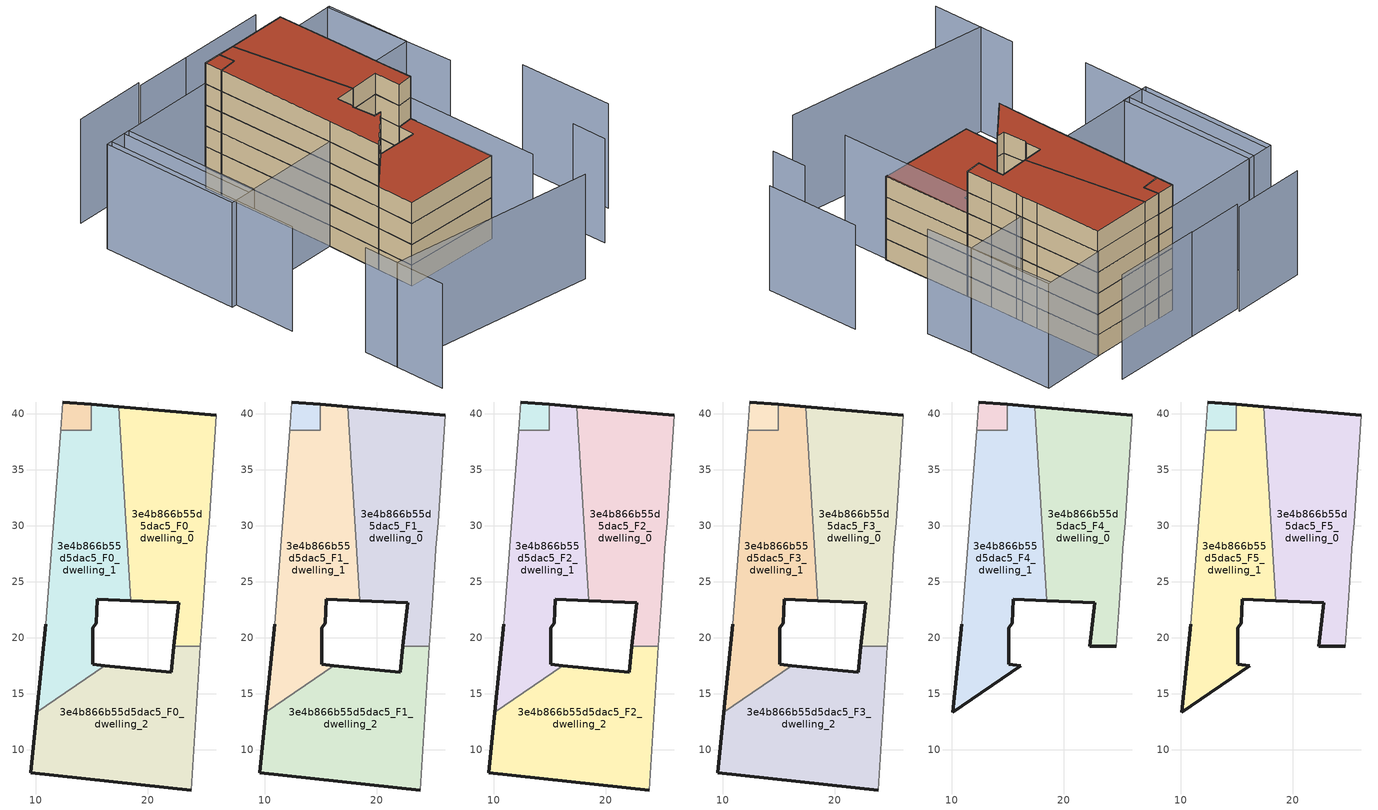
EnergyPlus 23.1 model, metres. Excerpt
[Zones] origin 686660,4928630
3e4b866b55d5dac5_F0_dwelling_0
 floor ground (EU_floor_Construction): 24.68,19.24 24.92,22.98 25.21,27.07 25.27,27.95 25.48,30.29 26.11,39.85 17.38,40.61 18.45,23.3 22.75,23.13 22.32,19.24 z0
 wall outside (EU_wall_Construction): 22.32,19.24 22.75,23.13 18.45,23.3 / 17.38,40.61 26.11,39.85 z0:3
 wall adiabatic (EU_wall_Construction): 26.11,39.85 25.48,30.29 25.27,27.95 25.21,27.07 24.92,22.98 24.68,19.24 z0:3
 wall to 3e4b866b55d5dac5_F0_dwelling_1 (EU_wall_Construction): 18.45,23.3 17.38,40.61 z0:3
 wall to 3e4b866b55d5dac5_F0_dwelling_2 (EU_wall_Construction): 24.68,19.24 22.32,19.24 z0:3
3e4b866b55d5dac5_F0_dwelling_1
 floor ground (EU_floor_Construction): 16.16,17.5 15.06,17.61 15.09,20.87 15.38,21.3 15.46,23.42 18.45,23.3 17.38,40.61 14.93,40.82 14.93,38.52 12.22,38.52 10.87,21.2 10.08,13.33 z0
 wall outside (EU_wall_Construction): 14.93,40.82 17.38,40.61 / 18.45,23.3 15.46,23.42 15.38,21.3 15.09,20.87 15.06,17.61 16.16,17.5 / 10.08,13.33 10.87,21.2 z0:3
 wall adiabatic (EU_wall_Construction): 10.87,21.2 12.22,38.52 z0:3
 wall to 3e4b866b55d5dac5_F0_circulation (EU_wall_Construction): 12.22,38.52 14.93,38.52 14.93,40.82 z0:3
 wall to 3e4b866b55d5dac5_F0_dwelling_2 (EU_wall_Construction): 16.16,17.5 10.08,13.33 z0:3
3e4b866b55d5dac5_F0_dwelling_2
 floor ground (EU_floor_Construction): 23.85,6.4 24.68,19.24 22.32,19.24 22.06,16.92 16.16,17.5 10.08,13.33 9.53,7.92 z0
 wall outside (EU_wall_Construction): 16.16,17.5 22.06,16.92 22.32,19.24 / 23.85,6.4 9.53,7.92 10.08,13.33 z0:3
 wall adiabatic (EU_wall_Construction): 24.68,19.24 23.85,6.4 z0:3
3e4b866b55d5dac5_F0_circulation
 floor ground (EU_floor_Construction): 14.93,38.52 14.93,40.82 12.42,41.03 12.22,38.52 z0
 wall outside (EU_wall_Construction): 12.42,41.03 14.93,40.82 z0:3
 wall adiabatic (EU_wall_Construction): 12.22,38.52 12.42,41.03 z0:3
3e4b866b55d5dac5_F1_dwelling_0
 floor to 3e4b866b55d5dac5_F0_dwelling_0 (EU_floor_Construction): 24.68,19.24 24.92,22.98 25.21,27.07 25.27,27.95 25.48,30.29 26.11,39.85 17.38,40.61 18.45,23.3 22.75,23.13 22.32,19.24 z3
 wall outside (EU_wall_Construction): 22.32,19.24 22.75,23.13 18.45,23.3 / 17.38,40.61 26.11,39.85 z3:6
 wall adiabatic (EU_wall_Construction): 26.11,39.85 25.48,30.29 25.27,27.95 25.21,27.07 24.92,22.98 24.68,19.24 z3:6
 wall to 3e4b866b55d5dac5_F1_dwelling_1 (EU_wall_Construction): 18.45,23.3 17.38,40.61 z3:6
 wall to 3e4b866b55d5dac5_F1_dwelling_2 (EU_wall_Construction): 24.68,19.24 22.32,19.24 z3:6
3e4b866b55d5dac5_F1_dwelling_1
 floor to 3e4b866b55d5dac5_F0_dwelling_1 (EU_floor_Construction): 16.16,17.5 15.06,17.61 15.09,20.87 15.38,21.3 15.46,23.42 18.45,23.3 17.38,40.61 14.93,40.82 14.93,38.52 12.22,38.52 10.87,21.2 10.08,13.33 z3
 wall outside (EU_wall_Construction): 14.93,40.82 17.38,40.61 / 18.45,23.3 15.46,23.42 15.38,21.3 15.09,20.87 15.06,17.61 16.16,17.5 / 10.08,13.33 10.87,21.2 z3:6
 wall adiabatic (EU_wall_Construction): 10.87,21.2 12.22,38.52 z3:6
 wall to 3e4b866b55d5dac5_F1_circulation (EU_wall_Construction): 12.22,38.52 14.93,38.52 14.93,40.82 z3:6
 wall to 3e4b866b55d5dac5_F1_dwelling_2 (EU_wall_Construction): 16.16,17.5 10.08,13.33 z3:6
3e4b866b55d5dac5_F1_dwelling_2
 floor to 3e4b866b55d5dac5_F0_dwelling_2 (EU_floor_Construction): 23.85,6.4 24.68,19.24 22.32,19.24 22.06,16.92 16.16,17.5 10.08,13.33 9.53,7.92 z3
 wall outside (EU_wall_Construction): 16.16,17.5 22.06,16.92 22.32,19.24 / 23.85,6.4 9.53,7.92 10.08,13.33 z3:6
 wall adiabatic (EU_wall_Construction): 24.68,19.24 23.85,6.4 z3:6
3e4b866b55d5dac5_F1_circulation
 floor to 3e4b866b55d5dac5_F0_circulation (EU_floor_Construction): 14.93,38.52 14.93,40.82 12.42,41.03 12.22,38.52 z3
 wall outside (EU_wall_Construction): 12.42,41.03 14.93,40.82 z3:6
 wall adiabatic (EU_wall_Construction): 12.22,38.52 12.42,41.03 z3:6
3e4b866b55d5dac5_F2_dwelling_0
 floor to 3e4b866b55d5dac5_F1_dwelling_0 (EU_floor_Construction): 24.68,19.24 24.92,22.98 25.21,27.07 25.27,27.95 25.48,30.29 26.11,39.85 17.38,40.61 18.45,23.3 22.75,23.13 22.32,19.24 z6
 wall outside (EU_wall_Construction): 22.32,19.24 22.75,23.13 18.45,23.3 / 17.38,40.61 26.11,39.85 z6:9
 wall adiabatic (EU_wall_Construction): 26.11,39.85 25.48,30.29 25.27,27.95 25.21,27.07 24.92,22.98 24.68,19.24 z6:9
 wall to 3e4b866b55d5dac5_F2_dwelling_1 (EU_wall_Construction): 18.45,23.3 17.38,40.61 z6:9
 wall to 3e4b866b55d5dac5_F2_dwelling_2 (EU_wall_Construction): 24.68,19.24 22.32,19.24 z6:9
3e4b866b55d5dac5_F2_dwelling_1
 floor to 3e4b866b55d5dac5_F1_dwelling_1 (EU_floor_Construction): 16.16,17.5 15.06,17.61 15.09,20.87 15.38,21.3 15.46,23.42 18.45,23.3 17.38,40.61 14.93,40.82 14.93,38.52 12.22,38.52 10.87,21.2 10.08,13.33 z6
 wall outside (EU_wall_Construction): 14.93,40.82 17.38,40.61 / 18.45,23.3 15.46,23.42 15.38,21.3 15.09,20.87 15.06,17.61 16.16,17.5 / 10.08,13.33 10.87,21.2 z6:9
 wall adiabatic (EU_wall_Construction): 10.87,21.2 12.22,38.52 z6:9
 wall to 3e4b866b55d5dac5_F2_circulation (EU_wall_Construction): 12.22,38.52 14.93,38.52 14.93,40.82 z6:9
 wall to 3e4b866b55d5dac5_F2_dwelling_2 (EU_wall_Construction): 16.16,17.5 10.08,13.33 z6:9
3e4b866b55d5dac5_F2_dwelling_2
 floor to 3e4b866b55d5dac5_F1_dwelling_2 (EU_floor_Construction): 23.85,6.4 24.68,19.24 22.32,19.24 22.06,16.92 16.16,17.5 10.08,13.33 9.53,7.92 z6
 wall outside (EU_wall_Construction): 16.16,17.5 22.06,16.92 22.32,19.24 / 23.85,6.4 9.53,7.92 10.08,13.33 z6:9
 wall adiabatic (EU_wall_Construction): 24.68,19.24 23.85,6.4 z6:9
3e4b866b55d5dac5_F2_circulation
 floor to 3e4b866b55d5dac5_F1_circulation (EU_floor_Construction): 14.93,38.52 14.93,40.82 12.42,41.03 12.22,38.52 z6
 wall outside (EU_wall_Construction): 12.42,41.03 14.93,40.82 z6:9
 wall adiabatic (EU_wall_Construction): 12.22,38.52 12.42,41.03 z6:9
3e4b866b55d5dac5_F3_dwelling_0
 floor to 3e4b866b55d5dac5_F2_dwelling_0 (EU_floor_Construction): 24.68,19.24 24.92,22.98 25.21,27.07 25.27,27.95 25.48,30.29 26.11,39.85 17.38,40.61 18.45,23.3 22.75,23.13 22.32,19.24 z9
 wall outside (EU_wall_Construction): 22.32,19.24 22.75,23.13 18.45,23.3 / 17.38,40.61 26.11,39.85 z9:12
 wall adiabatic (EU_wall_Construction): 26.11,39.85 25.48,30.29 25.27,27.95 25.21,27.07 24.92,22.98 24.68,19.24 z9:12
 wall to 3e4b866b55d5dac5_F3_dwelling_1 (EU_wall_Construction): 18.45,23.3 17.38,40.61 z9:12
 wall to 3e4b866b55d5dac5_F3_dwelling_2 (EU_wall_Construction): 24.68,19.24 22.32,19.24 z9:12
3e4b866b55d5dac5_F3_dwelling_1
 floor to 3e4b866b55d5dac5_F2_dwelling_1 (EU_floor_Construction): 16.16,17.5 15.06,17.61 15.09,20.87 15.38,21.3 15.46,23.42 18.45,23.3 17.38,40.61 14.93,40.82 14.93,38.52 12.22,38.52 10.87,21.2 10.08,13.33 z9
 wall outside (EU_wall_Construction): 14.93,40.82 17.38,40.61 / 18.45,23.3 15.46,23.42 15.38,21.3 15.09,20.87 15.06,17.61 16.16,17.5 / 10.08,13.33 10.87,21.2 z9:12
 wall adiabatic (EU_wall_Construction): 10.87,21.2 12.22,38.52 z9:12
 wall to 3e4b866b55d5dac5_F3_circulation (EU_wall_Construction): 12.22,38.52 14.93,38.52 14.93,40.82 z9:12
 wall to 3e4b866b55d5dac5_F3_dwelling_2 (EU_wall_Construction): 16.16,17.5 10.08,13.33 z9:12
3e4b866b55d5dac5_F3_dwelling_2
 floor to 3e4b866b55d5dac5_F2_dwelling_2 (EU_floor_Construction): 23.85,6.4 24.68,19.24 22.32,19.24 22.06,16.92 16.16,17.5 10.08,13.33 9.53,7.92 z9
 wall outside (EU_wall_Construction): 16.16,17.5 22.06,16.92 22.32,19.24 / 23.85,6.4 9.53,7.92 10.08,13.33 z9:12
 wall adiabatic (EU_wall_Construction): 24.68,19.24 23.85,6.4 z9:12
 roof outside (EU_roof_Construction): 24.68,19.24 23.85,6.4 9.53,7.92 10.08,13.33 16.16,17.5 22.06,16.92 22.32,19.24 z12
3e4b866b55d5dac5_F3_circulation
 floor to 3e4b866b55d5dac5_F2_circulation (EU_floor_Construction): 14.93,38.52 14.93,40.82 12.42,41.03 12.22,38.52 z9
 wall outside (EU_wall_Construction): 12.42,41.03 14.93,40.82 z9:12
 wall adiabatic (EU_wall_Construction): 12.22,38.52 12.42,41.03 z9:12
3e4b866b55d5dac5_F4_dwelling_0
 floor to 3e4b866b55d5dac5_F3_dwelling_0 (EU_floor_Construction): 24.68,19.24 24.92,22.98 25.21,27.07 25.27,27.95 25.48,30.29 26.11,39.85 17.38,40.61 18.45,23.3 22.75,23.13 22.32,19.24 z12
 wall outside (EU_wall_Construction): 17.38,40.61 26.11,39.85 / 24.68,19.24 22.32,19.24 22.75,23.13 18.45,23.3 z12:15
 wall adiabatic (EU_wall_Construction): 26.11,39.85 25.48,30.29 25.27,27.95 25.21,27.07 24.92,22.98 24.68,19.24 z12:15
 wall to 3e4b866b55d5dac5_F4_dwelling_1 (EU_wall_Construction): 18.45,23.3 17.38,40.61 z12:15
3e4b866b55d5dac5_F4_dwelling_1
 floor to 3e4b866b55d5dac5_F3_dwelling_1 (EU_floor_Construction): 16.16,17.5 15.06,17.61 15.09,20.87 15.38,21.3 15.46,23.42 18.45,23.3 17.38,40.61 14.93,40.82 14.93,38.52 12.22,38.52 10.87,21.2 10.08,13.33 z12
 wall outside (EU_wall_Construction): 14.93,40.82 17.38,40.61 / 18.45,23.3 15.46,23.42 15.38,21.3 15.09,20.87 15.06,17.61 16.16,17.5 10.08,13.33 10.87,21.2 z12:15
 wall adiabatic (EU_wall_Construction): 10.87,21.2 12.22,38.52 z12:15
 wall to 3e4b866b55d5dac5_F4_circulation (EU_wall_Construction): 12.22,38.52 14.93,38.52 14.93,40.82 z12:15
3e4b866b55d5dac5_F4_circulation
 floor to 3e4b866b55d5dac5_F3_circulation (EU_floor_Construction): 14.93,38.52 14.93,40.82 12.42,41.03 12.22,38.52 z12
 wall outside (EU_wall_Construction): 12.42,41.03 14.93,40.82 z12:15
 wall adiabatic (EU_wall_Construction): 12.22,38.52 12.42,41.03 z12:15
3e4b866b55d5dac5_F5_dwelling_0
 floor to 3e4b866b55d5dac5_F4_dwelling_0 (EU_floor_Construction): 24.68,19.24 24.92,22.98 25.21,27.07 25.27,27.95 25.48,30.29 26.11,39.85 17.38,40.61 18.45,23.3 22.75,23.13 22.32,19.24 z15
 wall outside (EU_wall_Construction): 17.38,40.61 26.11,39.85 / 24.68,19.24 22.32,19.24 22.75,23.13 18.45,23.3 z15:18
 wall adiabatic (EU_wall_Construction): 26.11,39.85 25.48,30.29 25.27,27.95 25.21,27.07 24.92,22.98 24.68,19.24 z15:18
 wall to 3e4b866b55d5dac5_F5_dwelling_1 (EU_wall_Construction): 18.45,23.3 17.38,40.61 z15:18
 roof outside (EU_roof_Construction): 26.11,39.85 25.48,30.29 25.27,27.95 25.21,27.07 24.92,22.98 24.68,19.24 22.32,19.24 22.75,23.13 18.45,23.3 17.38,40.61 z18
3e4b866b55d5dac5_F5_dwelling_1
 floor to 3e4b866b55d5dac5_F4_dwelling_1 (EU_floor_Construction): 16.16,17.5 15.06,17.61 15.09,20.87 15.38,21.3 15.46,23.42 18.45,23.3 17.38,40.61 14.93,40.82 14.93,38.52 12.22,38.52 10.87,21.2 10.08,13.33 z15
 wall outside (EU_wall_Construction): 14.93,40.82 17.38,40.61 / 18.45,23.3 15.46,23.42 15.38,21.3 15.09,20.87 15.06,17.61 16.16,17.5 10.08,13.33 10.87,21.2 z15:18
 wall adiabatic (EU_wall_Construction): 10.87,21.2 12.22,38.52 z15:18
 wall to 3e4b866b55d5dac5_F5_circulation (EU_wall_Construction): 12.22,38.52 14.93,38.52 14.93,40.82 z15:18
 roof outside (EU_roof_Construction): 17.38,40.61 18.45,23.3 15.46,23.42 15.38,21.3 15.09,20.87 15.06,17.61 16.16,17.5 10.08,13.33 10.87,21.2 12.22,38.52 14.93,38.52 14.93,40.82 z18
3e4b866b55d5dac5_F5_circulation
 floor to 3e4b866b55d5dac5_F4_circulation (EU_floor_Construction): 14.93,38.52 14.93,40.82 12.42,41.03 12.22,38.52 z15
 wall outside (EU_wall_Construction): 12.42,41.03 14.93,40.82 z15:18
 wall adiabatic (EU_wall_Construction): 12.22,38.52 12.42,41.03 z15:18
 roof outside (EU_roof_Construction): 14.93,40.82 14.93,38.52 12.22,38.52 12.42,41.03 z18
shading: -5.66,3.69 -6.63,-8.47 / -4.7,42.49 -7.13,13.65 / 34.19,20.3 34.89,39.3 / 28.46,45.23 15.71,46.42 / 15.77,46.42 7.56,47.16 / -6.06,-1.33 23.34,-7.94 / 31.16,-5.12 31.55,-0.08 / 37.67,-0.82 38.61,12.7 / 23.15,-0.16 25.27,27.95 / 7.88,47.67 -2.83,48.49 / -5.5,42.56 -1.52,42.24 / -1.52,42.24 -3.1,22.32 / -3.1,22.32 -7.08,22.63 / -7.08,22.63 -5.5,42.56 / 10.87,21.2 -4.01,22.43 / -4.01,22.43 -2.38,42.31 / -2.38,42.31 12.51,41.09 / 12.51,41.09 10.87,21.2 / 35.31,39.28 34.52,27.07 / 34.52,27.07 25.25,27.67 / 25.25,27.67 26.04,39.88 / 26.04,39.88 35.31,39.28 z0:15
[Building]
EU S2 Campaign: North Axis=0; Terrain=City; Solar Distribution=FullExterior
[Site:Location]
Bologna: Latitude=44.5; Longitude=11.25; Time Zone=1; Elevation=37
[SizingPeriod:WeatherFileDays]
AnnualSizingPeriod: Begin Month=1; Begin Day of Month=1; End Month=12; End Day of Month=31; Day of Week for Start Day=Monday; Use Weather File Daylight Saving Period=No; Use Weather File Rain and Snow Indicators=No
[MATERIAL]
EU_InternalMass_Material: Roughness=MediumRough; Thickness=0.1; Conductivity=1; Density=1800; Specific Heat=900; Thermal Absorptance=0.9; Solar Absorptance=0.7; Visible Absorptance=0.7
[MATERIAL:NOMASS] Roughness=MediumRough; Thermal Absorptance=0.9; Solar Absorptance=0.7; Visible Absorptance=0.7
Name | Thermal Resistance
EU_wall_NoMass | 0.905828
EU_roof_NoMass | 0.37593
EU_floor_NoMass | 0.67114
[CONSTRUCTION]
EU_wall_Construction: EU_wall_NoMass
EU_roof_Construction: EU_roof_NoMass
EU_floor_Construction: EU_floor_NoMass
EU_InternalMass_Construction: EU_InternalMass_Material
[ZONE] Type=1; Multiplier=1; Ceiling Height=autocalculate; Floor Area=autocalculate; Part of Total Floor Area=Yes
Name | Volume
3e4b866b55d5dac5_F0_dwelling_0 | 415.969
3e4b866b55d5dac5_F1_dwelling_0; 3e4b866b55d5dac5_F2_dwelling_0; 3e4b866b55d5dac5_F3_dwelling_0; 3e4b866b55d5dac5_F4_dwelling_0; 3e4b866b55d5dac5_F5_dwelling_0 | 415.97
3e4b866b55d5dac5_F0_dwelling_1; 3e4b866b55d5dac5_F1_dwelling_1; 3e4b866b55d5dac5_F2_dwelling_1; 3e4b866b55d5dac5_F3_dwelling_1; 3e4b866b55d5dac5_F4_dwelling_1; 3e4b866b55d5dac5_F5_dwelling_1 | 418.518
3e4b866b55d5dac5_F0_dwelling_2 | 414.116
3e4b866b55d5dac5_F1_dwelling_2; 3e4b866b55d5dac5_F2_dwelling_2; 3e4b866b55d5dac5_F3_dwelling_2 | 414.117
3e4b866b55d5dac5_F0_circulation | 18.9272
3e4b866b55d5dac5_F1_circulation; 3e4b866b55d5dac5_F2_circulation; 3e4b866b55d5dac5_F3_circulation; 3e4b866b55d5dac5_F4_circulation; 3e4b866b55d5dac5_F5_circulation | 18.9265
[INTERNALMASS] Construction=EU_InternalMass_Construction
Name | Zone or ZoneList | Surface Area
3e4b866b55d5dac5_F0_dwelling_0_EU_InternalMass | 3e4b866b55d5dac5_F0_dwelling_0 | 138.655
3e4b866b55d5dac5_F0_dwelling_1_EU_InternalMass | 3e4b866b55d5dac5_F0_dwelling_1 | 139.504
3e4b866b55d5dac5_F0_dwelling_2_EU_InternalMass | 3e4b866b55d5dac5_F0_dwelling_2 | 138.038
3e4b866b55d5dac5_F1_dwelling_0_EU_InternalMass | 3e4b866b55d5dac5_F1_dwelling_0 | 138.655
3e4b866b55d5dac5_F1_dwelling_1_EU_InternalMass | 3e4b866b55d5dac5_F1_dwelling_1 | 139.504
3e4b866b55d5dac5_F1_dwelling_2_EU_InternalMass | 3e4b866b55d5dac5_F1_dwelling_2 | 138.038
3e4b866b55d5dac5_F2_dwelling_0_EU_InternalMass | 3e4b866b55d5dac5_F2_dwelling_0 | 138.655
3e4b866b55d5dac5_F2_dwelling_1_EU_InternalMass | 3e4b866b55d5dac5_F2_dwelling_1 | 139.504
3e4b866b55d5dac5_F2_dwelling_2_EU_InternalMass | 3e4b866b55d5dac5_F2_dwelling_2 | 138.038
3e4b866b55d5dac5_F3_dwelling_0_EU_InternalMass | 3e4b866b55d5dac5_F3_dwelling_0 | 138.655
3e4b866b55d5dac5_F3_dwelling_1_EU_InternalMass | 3e4b866b55d5dac5_F3_dwelling_1 | 139.504
3e4b866b55d5dac5_F3_dwelling_2_EU_InternalMass | 3e4b866b55d5dac5_F3_dwelling_2 | 138.038
3e4b866b55d5dac5_F4_dwelling_0_EU_InternalMass | 3e4b866b55d5dac5_F4_dwelling_0 | 192.508
3e4b866b55d5dac5_F4_dwelling_1_EU_InternalMass | 3e4b866b55d5dac5_F4_dwelling_1 | 192.508
3e4b866b55d5dac5_F5_dwelling_0_EU_InternalMass | 3e4b866b55d5dac5_F5_dwelling_0 | 192.508
3e4b866b55d5dac5_F5_dwelling_1_EU_InternalMass | 3e4b866b55d5dac5_F5_dwelling_1 | 192.508
[OTHEREQUIPMENT] Fuel Type=Electricity; Design Level Calculation Method=Watts/Area; Power per Zone Floor Area=1; Fraction Latent=0; Fraction Radiant=0; Fraction Lost=0; Carbon Dioxide Generation Rate=0; EndUse Subcategory=EU_Step8_InternalGains
Name | Zone or ZoneList or Space or SpaceList | Schedule
EU_Step8_InternalGain_3e4b866b55d5dac5_F0_dwelling_0_f000 | 3e4b866b55d5dac5_F0_dwelling_0 | EU_Step8_GainSchedule_3e4b866b55d5dac5_F0_dwelling_0_f000
EU_Step8_InternalGain_3e4b866b55d5dac5_F0_dwelling_1_f000 | 3e4b866b55d5dac5_F0_dwelling_1 | EU_Step8_GainSchedule_3e4b866b55d5dac5_F0_dwelling_1_f000
EU_Step8_InternalGain_3e4b866b55d5dac5_F0_dwelling_2_f000 | 3e4b866b55d5dac5_F0_dwelling_2 | EU_Step8_GainSchedule_3e4b866b55d5dac5_F0_dwelling_2_f000
EU_Step8_InternalGain_3e4b866b55d5dac5_F1_dwelling_0_f000 | 3e4b866b55d5dac5_F1_dwelling_0 | EU_Step8_GainSchedule_3e4b866b55d5dac5_F1_dwelling_0_f000
EU_Step8_InternalGain_3e4b866b55d5dac5_F1_dwelling_1_f000 | 3e4b866b55d5dac5_F1_dwelling_1 | EU_Step8_GainSchedule_3e4b866b55d5dac5_F1_dwelling_1_f000
EU_Step8_InternalGain_3e4b866b55d5dac5_F1_dwelling_2_f000 | 3e4b866b55d5dac5_F1_dwelling_2 | EU_Step8_GainSchedule_3e4b866b55d5dac5_F1_dwelling_2_f000
EU_Step8_InternalGain_3e4b866b55d5dac5_F2_dwelling_0_f000 | 3e4b866b55d5dac5_F2_dwelling_0 | EU_Step8_GainSchedule_3e4b866b55d5dac5_F2_dwelling_0_f000
EU_Step8_InternalGain_3e4b866b55d5dac5_F2_dwelling_1_f000 | 3e4b866b55d5dac5_F2_dwelling_1 | EU_Step8_GainSchedule_3e4b866b55d5dac5_F2_dwelling_1_f000
EU_Step8_InternalGain_3e4b866b55d5dac5_F2_dwelling_2_f000 | 3e4b866b55d5dac5_F2_dwelling_2 | EU_Step8_GainSchedule_3e4b866b55d5dac5_F2_dwelling_2_f000
EU_Step8_InternalGain_3e4b866b55d5dac5_F3_dwelling_0_f000 | 3e4b866b55d5dac5_F3_dwelling_0 | EU_Step8_GainSchedule_3e4b866b55d5dac5_F3_dwelling_0_f000
EU_Step8_InternalGain_3e4b866b55d5dac5_F3_dwelling_1_f000 | 3e4b866b55d5dac5_F3_dwelling_1 | EU_Step8_GainSchedule_3e4b866b55d5dac5_F3_dwelling_1_f000
EU_Step8_InternalGain_3e4b866b55d5dac5_F3_dwelling_2_f000 | 3e4b866b55d5dac5_F3_dwelling_2 | EU_Step8_GainSchedule_3e4b866b55d5dac5_F3_dwelling_2_f000
EU_Step8_InternalGain_3e4b866b55d5dac5_F4_dwelling_0_f000 | 3e4b866b55d5dac5_F4_dwelling_0 | EU_Step8_GainSchedule_3e4b866b55d5dac5_F4_dwelling_0_f000
EU_Step8_InternalGain_3e4b866b55d5dac5_F4_dwelling_1_f000 | 3e4b866b55d5dac5_F4_dwelling_1 | EU_Step8_GainSchedule_3e4b866b55d5dac5_F4_dwelling_1_f000
EU_Step8_InternalGain_3e4b866b55d5dac5_F5_dwelling_0_f000 | 3e4b866b55d5dac5_F5_dwelling_0 | EU_Step8_GainSchedule_3e4b866b55d5dac5_F5_dwelling_0_f000
EU_Step8_InternalGain_3e4b866b55d5dac5_F5_dwelling_1_f000 | 3e4b866b55d5dac5_F5_dwelling_1 | EU_Step8_GainSchedule_3e4b866b55d5dac5_F5_dwelling_1_f000
[ZONEINFILTRATION:DESIGNFLOWRATE] Schedule=EU_AlwaysOn; Design Flow Rate Calculation Method=Flow/Area; Flow Rate per Floor Area=0.0005; Constant Term Coefficient=1; Temperature Term Coefficient=0; Velocity Term Coefficient=0; Velocity Squared Term Coefficient=0
Name | Zone or ZoneList or Space or SpaceList
EU_Circulation_Infiltration_3e4b866b55d5dac5_F0_circulation | 3e4b866b55d5dac5_F0_circulation
EU_Circulation_Infiltration_3e4b866b55d5dac5_F1_circulation | 3e4b866b55d5dac5_F1_circulation
EU_Circulation_Infiltration_3e4b866b55d5dac5_F2_circulation | 3e4b866b55d5dac5_F2_circulation
EU_Circulation_Infiltration_3e4b866b55d5dac5_F3_circulation | 3e4b866b55d5dac5_F3_circulation
EU_Circulation_Infiltration_3e4b866b55d5dac5_F4_circulation | 3e4b866b55d5dac5_F4_circulation
EU_Circulation_Infiltration_3e4b866b55d5dac5_F5_circulation | 3e4b866b55d5dac5_F5_circulation
[ZONEVENTILATION:DESIGNFLOWRATE] Schedule=EU_AlwaysOn; Design Flow Rate Calculation Method=AirChanges/Hour; Air Changes per Hour=0.73129; Ventilation Type=Natural; Fan Pressure Rise=0; Fan Total Efficiency=1; Constant Term Coefficient=1; Temperature Term Coefficient=0; Velocity Term Coefficient=0; Velocity Squared Term Coefficient=0; Minimum Indoor Temperature=-100; Maximum Indoor Temperature=100; Delta Temperature=-100; Minimum Outdoor Temperature=-100; Maximum Outdoor Temperature=100; Maximum Wind Speed=40
Name | Zone or ZoneList or Space or SpaceList
EU_ConstantAir_3e4b866b55d5dac5_F0_dwelling_0 | 3e4b866b55d5dac5_F0_dwelling_0
EU_ConstantAir_3e4b866b55d5dac5_F0_dwelling_1 | 3e4b866b55d5dac5_F0_dwelling_1
EU_ConstantAir_3e4b866b55d5dac5_F0_dwelling_2 | 3e4b866b55d5dac5_F0_dwelling_2
EU_ConstantAir_3e4b866b55d5dac5_F1_dwelling_0 | 3e4b866b55d5dac5_F1_dwelling_0
EU_ConstantAir_3e4b866b55d5dac5_F1_dwelling_1 | 3e4b866b55d5dac5_F1_dwelling_1
EU_ConstantAir_3e4b866b55d5dac5_F1_dwelling_2 | 3e4b866b55d5dac5_F1_dwelling_2
EU_ConstantAir_3e4b866b55d5dac5_F2_dwelling_0 | 3e4b866b55d5dac5_F2_dwelling_0
EU_ConstantAir_3e4b866b55d5dac5_F2_dwelling_1 | 3e4b866b55d5dac5_F2_dwelling_1
EU_ConstantAir_3e4b866b55d5dac5_F2_dwelling_2 | 3e4b866b55d5dac5_F2_dwelling_2
EU_ConstantAir_3e4b866b55d5dac5_F3_dwelling_0 | 3e4b866b55d5dac5_F3_dwelling_0
EU_ConstantAir_3e4b866b55d5dac5_F3_dwelling_1 | 3e4b866b55d5dac5_F3_dwelling_1
EU_ConstantAir_3e4b866b55d5dac5_F3_dwelling_2 | 3e4b866b55d5dac5_F3_dwelling_2
EU_ConstantAir_3e4b866b55d5dac5_F4_dwelling_0 | 3e4b866b55d5dac5_F4_dwelling_0
EU_ConstantAir_3e4b866b55d5dac5_F4_dwelling_1 | 3e4b866b55d5dac5_F4_dwelling_1
EU_ConstantAir_3e4b866b55d5dac5_F5_dwelling_0 | 3e4b866b55d5dac5_F5_dwelling_0
EU_ConstantAir_3e4b866b55d5dac5_F5_dwelling_1 | 3e4b866b55d5dac5_F5_dwelling_1
[HVACTEMPLATE:THERMOSTAT] Constant Heating Setpoint=20; Constant Cooling Setpoint=50
EU_HeatOnly_3e4b866b55d5dac5_F0_dwelling_0; EU_HeatOnly_3e4b866b55d5dac5_F0_dwelling_1; EU_HeatOnly_3e4b866b55d5dac5_F0_dwelling_2; EU_HeatOnly_3e4b866b55d5dac5_F1_dwelling_0; EU_HeatOnly_3e4b866b55d5dac5_F1_dwelling_1; EU_HeatOnly_3e4b866b55d5dac5_F1_dwelling_2; EU_HeatOnly_3e4b866b55d5dac5_F2_dwelling_0; EU_HeatOnly_3e4b866b55d5dac5_F2_dwelling_1; EU_HeatOnly_3e4b866b55d5dac5_F2_dwelling_2; EU_HeatOnly_3e4b866b55d5dac5_F3_dwelling_0; EU_HeatOnly_3e4b866b55d5dac5_F3_dwelling_1; EU_HeatOnly_3e4b866b55d5dac5_F3_dwelling_2; EU_HeatOnly_3e4b866b55d5dac5_F4_dwelling_0; EU_HeatOnly_3e4b866b55d5dac5_F4_dwelling_1; EU_HeatOnly_3e4b866b55d5dac5_F5_dwelling_0; EU_HeatOnly_3e4b866b55d5dac5_F5_dwelling_1
[HVACTEMPLATE:ZONE:IDEALLOADSAIRSYSTEM] System Availability Schedule=EU_AlwaysOn; Maximum Heating Supply Air Temperature=50; Minimum Cooling Supply Air Temperature=13; Maximum Heating Supply Air Humidity Ratio=0.0156; Minimum Cooling Supply Air Humidity Ratio=0.0077; Heating Limit=NoLimit; Cooling Limit=NoLimit; Heating Availability Schedule=EU_AlwaysOn; Cooling Availability Schedule=EU_CoolingOff; Dehumidification Control Type=ConstantSensibleHeatRatio; Cooling Sensible Heat Ratio=0.7; Dehumidification Setpoint=60; Humidification Control Type=None; Humidification Setpoint=30; Outdoor Air Method=None; Outdoor Air Flow Rate per Person=0.00944; Outdoor Air Flow Rate per Zone Floor Area=0; Outdoor Air Flow Rate per Zone=0; Demand Controlled Ventilation Type=None; Outdoor Air Economizer Type=NoEconomizer; Heat Recovery Type=None; Sensible Heat Recovery Effectiveness=0.7; Latent Heat Recovery Effectiveness=0.65
Name | Template Thermostat
3e4b866b55d5dac5_F0_dwelling_0 | EU_HeatOnly_3e4b866b55d5dac5_F0_dwelling_0
3e4b866b55d5dac5_F0_dwelling_1 | EU_HeatOnly_3e4b866b55d5dac5_F0_dwelling_1
3e4b866b55d5dac5_F0_dwelling_2 | EU_HeatOnly_3e4b866b55d5dac5_F0_dwelling_2
3e4b866b55d5dac5_F1_dwelling_0 | EU_HeatOnly_3e4b866b55d5dac5_F1_dwelling_0
3e4b866b55d5dac5_F1_dwelling_1 | EU_HeatOnly_3e4b866b55d5dac5_F1_dwelling_1
3e4b866b55d5dac5_F1_dwelling_2 | EU_HeatOnly_3e4b866b55d5dac5_F1_dwelling_2
3e4b866b55d5dac5_F2_dwelling_0 | EU_HeatOnly_3e4b866b55d5dac5_F2_dwelling_0
3e4b866b55d5dac5_F2_dwelling_1 | EU_HeatOnly_3e4b866b55d5dac5_F2_dwelling_1
3e4b866b55d5dac5_F2_dwelling_2 | EU_HeatOnly_3e4b866b55d5dac5_F2_dwelling_2
3e4b866b55d5dac5_F3_dwelling_0 | EU_HeatOnly_3e4b866b55d5dac5_F3_dwelling_0
3e4b866b55d5dac5_F3_dwelling_1 | EU_HeatOnly_3e4b866b55d5dac5_F3_dwelling_1
3e4b866b55d5dac5_F3_dwelling_2 | EU_HeatOnly_3e4b866b55d5dac5_F3_dwelling_2
3e4b866b55d5dac5_F4_dwelling_0 | EU_HeatOnly_3e4b866b55d5dac5_F4_dwelling_0
3e4b866b55d5dac5_F4_dwelling_1 | EU_HeatOnly_3e4b866b55d5dac5_F4_dwelling_1
3e4b866b55d5dac5_F5_dwelling_0 | EU_HeatOnly_3e4b866b55d5dac5_F5_dwelling_0
3e4b866b55d5dac5_F5_dwelling_1 | EU_HeatOnly_3e4b866b55d5dac5_F5_dwelling_1
[SIZING:ZONE] Zone Cooling Design Supply Air Temperature Input Method=SupplyAirTemperature; Zone Cooling Design Supply Air Temperature=13; Zone Heating Design Supply Air Temperature Input Method=SupplyAirTemperature; Zone Heating Design Supply Air Temperature=50; Zone Cooling Design Supply Air Humidity Ratio=0.008; Zone Heating Design Supply Air Humidity Ratio=0.008; Cooling Design Air Flow Method=DesignDay; Cooling Design Air Flow Rate=0; Cooling Minimum Air Flow per Zone Floor Area=0.000762; Cooling Minimum Air Flow=0; Cooling Minimum Air Flow Fraction=0.2; Heating Design Air Flow Method=DesignDay; Heating Design Air Flow Rate=0; Heating Maximum Air Flow per Zone Floor Area=0.002032; Heating Maximum Air Flow=0.141576; Heating Maximum Air Flow Fraction=0.3; Account for Dedicated Outdoor Air System=No; Dedicated Outdoor Air System Control Strategy=NeutralSupplyAir; Dedicated Outdoor Air Low Setpoint Temperature for Design=autosize; Dedicated Outdoor Air High Setpoint Temperature for Design=autosize; Zone Load Sizing Method=Sensible Load Only No Latent Load; Zone Latent Cooling Design Supply Air Humidity Ratio Input Method=HumidityRatioDifference; Zone Cooling Design Supply Air Humidity Ratio Difference=0.005; Zone Latent Heating Design Supply Air Humidity Ratio Input Method=HumidityRatioDifference; Zone Humidification Design Supply Air Humidity Ratio Difference=0.005
3e4b866b55d5dac5_F0_dwelling_0; 3e4b866b55d5dac5_F0_dwelling_1; 3e4b866b55d5dac5_F0_dwelling_2; 3e4b866b55d5dac5_F1_dwelling_0; 3e4b866b55d5dac5_F1_dwelling_1; 3e4b866b55d5dac5_F1_dwelling_2; 3e4b866b55d5dac5_F2_dwelling_0; 3e4b866b55d5dac5_F2_dwelling_1; 3e4b866b55d5dac5_F2_dwelling_2; 3e4b866b55d5dac5_F3_dwelling_0; 3e4b866b55d5dac5_F3_dwelling_1; 3e4b866b55d5dac5_F3_dwelling_2; 3e4b866b55d5dac5_F4_dwelling_0; 3e4b866b55d5dac5_F4_dwelling_1; 3e4b866b55d5dac5_F5_dwelling_0; 3e4b866b55d5dac5_F5_dwelling_1
[SCHEDULE:CONSTANT]
Name | Hourly Value
EU_AlwaysOn | 1
EU_CoolingOff | 0
[SCHEDULE:FILE] Column Number=1; Rows to Skip at Top=0; Number of Hours of Data=8760; Column Separator=Comma; Interpolate to Timestep=No; Minutes per Item=60; Adjust Schedule for Daylight Savings=Yes
Name | File
EU_Step8_GainSchedule_3e4b866b55d5dac5_F0_dwelling_0_f000 | ../../schedules/3e4b866b55d5dac5/3e4b866b55d5dac5_F0_dwelling_0_f000_gain.csv
EU_Step8_GainSchedule_3e4b866b55d5dac5_F0_dwelling_1_f000 | ../../schedules/3e4b866b55d5dac5/3e4b866b55d5dac5_F0_dwelling_1_f000_gain.csv
EU_Step8_GainSchedule_3e4b866b55d5dac5_F0_dwelling_2_f000 | ../../schedules/3e4b866b55d5dac5/3e4b866b55d5dac5_F0_dwelling_2_f000_gain.csv
EU_Step8_GainSchedule_3e4b866b55d5dac5_F1_dwelling_0_f000 | ../../schedules/3e4b866b55d5dac5/3e4b866b55d5dac5_F1_dwelling_0_f000_gain.csv
EU_Step8_GainSchedule_3e4b866b55d5dac5_F1_dwelling_1_f000 | ../../schedules/3e4b866b55d5dac5/3e4b866b55d5dac5_F1_dwelling_1_f000_gain.csv
EU_Step8_GainSchedule_3e4b866b55d5dac5_F1_dwelling_2_f000 | ../../schedules/3e4b866b55d5dac5/3e4b866b55d5dac5_F1_dwelling_2_f000_gain.csv
EU_Step8_GainSchedule_3e4b866b55d5dac5_F2_dwelling_0_f000 | ../../schedules/3e4b866b55d5dac5/3e4b866b55d5dac5_F2_dwelling_0_f000_gain.csv
EU_Step8_GainSchedule_3e4b866b55d5dac5_F2_dwelling_1_f000 | ../../schedules/3e4b866b55d5dac5/3e4b866b55d5dac5_F2_dwelling_1_f000_gain.csv
EU_Step8_GainSchedule_3e4b866b55d5dac5_F2_dwelling_2_f000 | ../../schedules/3e4b866b55d5dac5/3e4b866b55d5dac5_F2_dwelling_2_f000_gain.csv
EU_Step8_GainSchedule_3e4b866b55d5dac5_F3_dwelling_0_f000 | ../../schedules/3e4b866b55d5dac5/3e4b866b55d5dac5_F3_dwelling_0_f000_gain.csv
EU_Step8_GainSchedule_3e4b866b55d5dac5_F3_dwelling_1_f000 | ../../schedules/3e4b866b55d5dac5/3e4b866b55d5dac5_F3_dwelling_1_f000_gain.csv
EU_Step8_GainSchedule_3e4b866b55d5dac5_F3_dwelling_2_f000 | ../../schedules/3e4b866b55d5dac5/3e4b866b55d5dac5_F3_dwelling_2_f000_gain.csv
EU_Step8_GainSchedule_3e4b866b55d5dac5_F4_dwelling_0_f000 | ../../schedules/3e4b866b55d5dac5/3e4b866b55d5dac5_F4_dwelling_0_f000_gain.csv
EU_Step8_GainSchedule_3e4b866b55d5dac5_F4_dwelling_1_f000 | ../../schedules/3e4b866b55d5dac5/3e4b866b55d5dac5_F4_dwelling_1_f000_gain.csv
EU_Step8_GainSchedule_3e4b866b55d5dac5_F5_dwelling_0_f000 | ../../schedules/3e4b866b55d5dac5/3e4b866b55d5dac5_F5_dwelling_0_f000_gain.csv
EU_Step8_GainSchedule_3e4b866b55d5dac5_F5_dwelling_1_f000 | ../../schedules/3e4b866b55d5dac5/3e4b866b55d5dac5_F5_dwelling_1_f000_gain.csv
